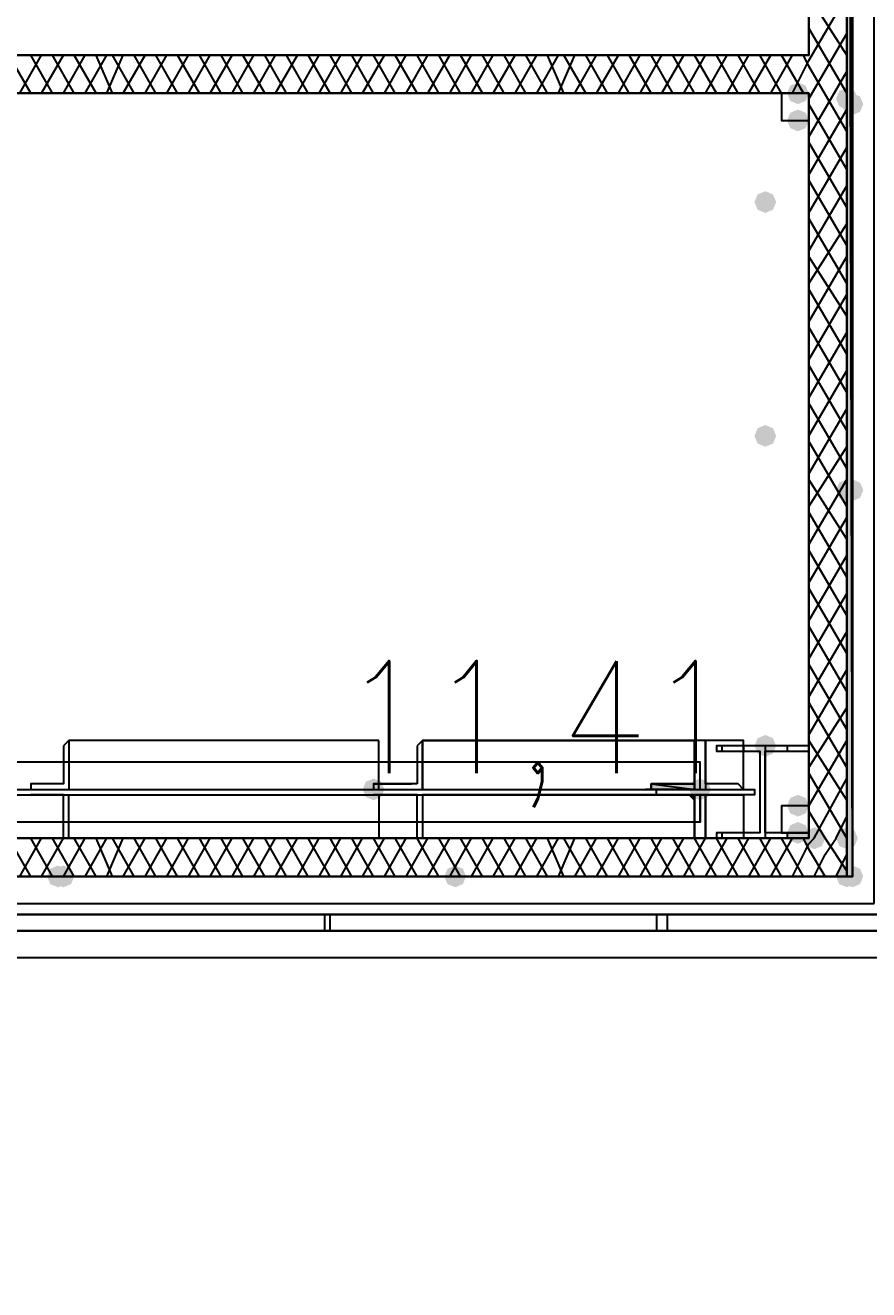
# Model space of a CAD drawing. Header units: millimetres. Extents: x 0 to 420, y 0 to 297.
# Drawn here: x 383.5 to 390.06, y 100.58 to 110.43 of the extents above; entities that cross this region are included whole.
import ezdxf

# ---------------------------------------------------------------- set-up
doc = ezdxf.new("R2010")
doc.units = ezdxf.units.MM
doc.layers.get('0').update_dxf_attribs({"linetype": 'CONTINUOUS'})
doc.styles.get("Standard").update_dxf_attribs({"font": 'STANDARD'})

msp = doc.modelspace()

# ---------------------------------------------------------------- hatches: boundary and pattern name
at = {"true_color": 0x000007}
h = msp.add_hatch(color=0, dxfattribs=at)
h.paths.add_polyline_path([(389.932333, 121.835333), (389.89, 121.835333), (389.932333, 103.801333)], flags=0)
h.paths.add_polyline_path([(389.89, 121.835333), (389.932333, 103.801333), (389.89, 103.801333)], flags=0)
for points in [[(389.593667, 109.897333), (389.568796, 109.837538), (389.509, 109.812667), (389.449204, 109.837538), (389.424333, 109.897333), (389.449204, 109.957129), (389.509, 109.982), (389.568796, 109.957129)], [(389.593667, 109.685667), (389.568796, 109.625871), (389.509, 109.601), (389.449204, 109.625871), (389.424333, 109.685667), (389.449204, 109.745462), (389.509, 109.770333), (389.568796, 109.745463)], [(389.339667, 109.050667), (389.314796, 108.990871), (389.255, 108.966), (389.195204, 108.990871), (389.170333, 109.050667), (389.195204, 109.110462), (389.255, 109.135333), (389.314796, 109.110463)], [(389.339667, 107.230333), (389.314796, 107.170538), (389.255, 107.145667), (389.195204, 107.170538), (389.170333, 107.230333), (389.195204, 107.290129), (389.255, 107.315), (389.314796, 107.290129)], [(389.339667, 104.817333), (389.314796, 104.757537), (389.255, 104.732667), (389.195204, 104.757537), (389.170333, 104.817333), (389.195204, 104.877129), (389.255, 104.902), (389.314796, 104.877129)], [(386.291667, 104.478667), (386.266796, 104.418871), (386.207, 104.394), (386.147204, 104.418871), (386.122333, 104.478667), (386.147204, 104.538462), (386.207, 104.563333), (386.266796, 104.538463)], [(388.831667, 104.478667), (388.806796, 104.418871), (388.747, 104.394), (388.687204, 104.418871), (388.662333, 104.478667), (388.687204, 104.538462), (388.747, 104.563333), (388.806796, 104.538463)], [(388.831667, 104.478667), (388.806796, 104.418871), (388.747, 104.394), (388.687204, 104.418871), (388.662333, 104.478667), (388.687204, 104.538462), (388.747, 104.563333), (388.806796, 104.538463)], [(389.593667, 104.351667), (389.568796, 104.291871), (389.509, 104.267), (389.449204, 104.291871), (389.424333, 104.351667), (389.449204, 104.411462), (389.509, 104.436333), (389.568796, 104.411463)], [(389.593667, 104.14), (389.568796, 104.080204), (389.509, 104.055333), (389.449204, 104.080204), (389.424333, 104.14), (389.449204, 104.199796), (389.509, 104.224667), (389.568796, 104.199796)], [(389.720667, 104.097667), (389.695796, 104.037871), (389.636, 104.013), (389.576204, 104.037871), (389.551333, 104.097667), (389.576204, 104.157462), (389.636, 104.182333), (389.695796, 104.157463)], [(389.974667, 104.097667), (389.949796, 104.037871), (389.89, 104.013), (389.830204, 104.037871), (389.805333, 104.097667), (389.830204, 104.157462), (389.89, 104.182333), (389.949796, 104.157463)], [(390.017, 103.801333), (389.992129, 103.741537), (389.932333, 103.716667), (389.872538, 103.741537), (389.847667, 103.801333), (389.872537, 103.861129), (389.932333, 103.886), (389.992129, 103.861129)], [(390.017, 103.801333), (389.992129, 103.741537), (389.932333, 103.716667), (389.872538, 103.741537), (389.847667, 103.801333), (389.872537, 103.861129), (389.932333, 103.886), (389.992129, 103.861129)], [(389.89, 103.801333), (389.932333, 103.801333)], [(389.89, 103.801333), (389.932333, 103.801333)]]:
    msp.add_hatch(color=0, dxfattribs=at).paths.add_polyline_path(points, flags=0)
at = {"true_color": 0x0000fe}
for points in [[(389.974667, 109.855), (389.949796, 109.795204), (389.89, 109.770333), (389.830204, 109.795204), (389.805333, 109.855), (389.830204, 109.914796), (389.89, 109.939667), (389.949796, 109.914796)], [(390.017, 109.812667), (389.992129, 109.752871), (389.932333, 109.728), (389.872538, 109.752871), (389.847667, 109.812667), (389.872537, 109.872462), (389.932333, 109.897333), (389.992129, 109.872463)], [(389.974667, 106.807), (389.949796, 106.747204), (389.89, 106.722333), (389.830204, 106.747204), (389.805333, 106.807), (389.830204, 106.866796), (389.89, 106.891667), (389.949796, 106.866796)], [(390.017, 106.807), (389.992129, 106.747204), (389.932333, 106.722333), (389.872538, 106.747204), (389.847667, 106.807), (389.872537, 106.866796), (389.932333, 106.891667), (389.992129, 106.866796)], [(383.836333, 103.801333), (383.811462, 103.741537), (383.751667, 103.716667), (383.691871, 103.741537), (383.667, 103.801333), (383.691871, 103.861129), (383.751667, 103.886), (383.811462, 103.861129)], [(383.878667, 103.801333), (383.853796, 103.741537), (383.794, 103.716667), (383.734204, 103.741537), (383.709333, 103.801333), (383.734204, 103.861129), (383.794, 103.886), (383.853796, 103.861129)], [(386.926667, 103.801333), (386.901796, 103.741537), (386.842, 103.716667), (386.782204, 103.741537), (386.757333, 103.801333), (386.782204, 103.861129), (386.842, 103.886), (386.901796, 103.861129)], [(386.926667, 103.801333), (386.901796, 103.741537), (386.842, 103.716667), (386.782204, 103.741537), (386.757333, 103.801333), (386.782204, 103.861129), (386.842, 103.886), (386.901796, 103.861129)], [(389.974667, 103.801333), (389.949796, 103.741537), (389.89, 103.716667), (389.830204, 103.741537), (389.805333, 103.801333), (389.830204, 103.861129), (389.89, 103.886), (389.949796, 103.861129)], [(389.974667, 103.801333), (389.949796, 103.741537), (389.89, 103.716667), (389.830204, 103.741537), (389.805333, 103.801333), (389.830204, 103.861129), (389.89, 103.886), (389.949796, 103.861129)], [(389.974667, 103.801333), (389.949796, 103.741537), (389.89, 103.716667), (389.830204, 103.741537), (389.805333, 103.801333), (389.830204, 103.861129), (389.89, 103.886), (389.949796, 103.861129)], [(389.974667, 103.801333), (389.949796, 103.741537), (389.89, 103.716667), (389.830204, 103.741537), (389.805333, 103.801333), (389.830204, 103.861129), (389.89, 103.886), (389.949796, 103.861129)], [(390.017, 103.801333), (389.992129, 103.741537), (389.932333, 103.716667), (389.872538, 103.741537), (389.847667, 103.801333), (389.872537, 103.861129), (389.932333, 103.886), (389.992129, 103.861129)], [(390.017, 103.801333), (389.992129, 103.741537), (389.932333, 103.716667), (389.872538, 103.741537), (389.847667, 103.801333), (389.872537, 103.861129), (389.932333, 103.886), (389.992129, 103.861129)], [(390.017, 103.801333), (389.992129, 103.741537), (389.932333, 103.716667), (389.872538, 103.741537), (389.847667, 103.801333), (389.872537, 103.861129), (389.932333, 103.886), (389.992129, 103.861129)], [(390.017, 103.801333), (389.992129, 103.741537), (389.932333, 103.716667), (389.872538, 103.741537), (389.847667, 103.801333), (389.872537, 103.861129), (389.932333, 103.886), (389.992129, 103.861129)]]:
    msp.add_hatch(color=0, dxfattribs=at).paths.add_polyline_path(points, flags=0)
at = {"true_color": 0x000062}
h = msp.add_hatch(color=0, dxfattribs=at)
h.paths.add_polyline_path([(388.704667, 104.859667), (388.704667, 104.817333)], flags=0)
h.paths.add_polyline_path([(388.704667, 104.817333), (388.704667, 104.859667)], flags=0)
h = msp.add_hatch(color=0, dxfattribs=at)
h.paths.add_polyline_path([(388.704667, 104.817333), (388.704667, 104.563333)], flags=0)
h.paths.add_polyline_path([(388.704667, 104.563333), (388.704667, 104.817333)], flags=0)
h = msp.add_hatch(color=0, dxfattribs=at)
h.paths.add_polyline_path([(388.704667, 104.563333), (388.704667, 104.521)], flags=0)
h.paths.add_polyline_path([(388.704667, 104.521), (388.704667, 104.563333)], flags=0)
h = msp.add_hatch(color=0, dxfattribs=at)
h.paths.add_polyline_path([(388.704667, 104.521), (388.366, 104.521), (388.704667, 104.478667)], flags=0)
h.paths.add_polyline_path([(388.366, 104.521), (388.704667, 104.478667), (388.366, 104.478667)], flags=0)
h.paths.add_polyline_path([(388.704667, 104.478667), (388.366, 104.478667)], flags=0)
h.paths.add_polyline_path([(388.366, 104.478667), (388.704667, 104.478667)], flags=0)
h.paths.add_polyline_path([(388.704667, 104.478667), (388.366, 104.478667)], flags=0)
h.paths.add_polyline_path([(388.704667, 104.478667), (388.366, 104.478667)], flags=0)
h.paths.add_polyline_path([(388.366, 104.478667), (388.704667, 104.478667), (388.323667, 104.478667)], flags=0)
h = msp.add_hatch(color=0, dxfattribs=at)
h.paths.add_polyline_path([(388.366, 104.478667), (388.704667, 104.478667)], flags=0)
h.paths.add_polyline_path([(388.704667, 104.478667), (388.323667, 104.478667)], flags=0)
h.paths.add_polyline_path([(388.704667, 104.478667), (388.323667, 104.478667)], flags=0)
h.paths.add_polyline_path([(388.323667, 104.478667), (388.704667, 104.478667)], flags=0)
h.paths.add_polyline_path([(388.704667, 104.478667), (388.323667, 104.478667)], flags=0)
h.paths.add_polyline_path([(388.704667, 104.478667), (388.323667, 104.478667)], flags=0)
h = msp.add_hatch(color=0, dxfattribs=at)
h.paths.add_polyline_path([(388.704667, 104.436333), (388.323667, 104.436333)], flags=0)
h.paths.add_polyline_path([(388.323667, 104.436333), (388.704667, 104.436333)], flags=0)
h.paths.add_polyline_path([(388.704667, 104.436333), (388.323667, 104.436333)], flags=0)
h.paths.add_polyline_path([(388.704667, 104.436333), (388.323667, 104.436333)], flags=0)
h.paths.add_polyline_path([(388.323667, 104.436333), (388.704667, 104.436333)], flags=0)
h.paths.add_polyline_path([(388.704667, 104.436333), (388.323667, 104.436333)], flags=0)
h.paths.add_polyline_path([(388.704667, 104.436333), (388.323667, 104.436333), (388.366, 104.436333)], flags=0)
for points in [[(388.366, 104.521), (388.408333, 104.521)], [(388.366, 104.436333), (388.408333, 104.436333)], [(388.704667, 104.521), (388.662333, 104.521)]]:
    msp.add_hatch(color=0, dxfattribs=at).paths.add_polyline_path(points, flags=0)
h = msp.add_hatch(color=0, dxfattribs=at)
h.paths.add_polyline_path([(388.366, 104.521), (388.408333, 104.521)], flags=0)
h.paths.add_polyline_path([(388.408333, 104.521), (388.366, 104.521)], flags=0)
h = msp.add_hatch(color=0, dxfattribs=at)
h.paths.add_polyline_path([(388.366, 104.436333), (388.704667, 104.436333)], flags=0)
h.paths.add_polyline_path([(388.704667, 104.436333), (388.366, 104.436333)], flags=0)
h.paths.add_polyline_path([(388.704667, 104.436333), (388.366, 104.436333)], flags=0)
h.paths.add_polyline_path([(388.366, 104.436333), (388.704667, 104.436333)], flags=0)
h.paths.add_polyline_path([(388.704667, 104.436333), (388.366, 104.436333)], flags=0)
h.paths.add_polyline_path([(388.704667, 104.436333), (388.366, 104.436333)], flags=0)
h = msp.add_hatch(color=0, dxfattribs=at)
h.paths.add_polyline_path([(388.366, 104.436333), (388.408333, 104.436333)], flags=0)
h.paths.add_polyline_path([(388.408333, 104.436333), (388.366, 104.436333)], flags=0)
h = msp.add_hatch(color=0, dxfattribs=at)
h.paths.add_polyline_path([(388.704667, 104.521), (388.662333, 104.521)], flags=0)
h.paths.add_polyline_path([(388.662333, 104.521), (388.704667, 104.521)], flags=0)
h.paths.add_polyline_path([(388.704667, 104.521), (388.662333, 104.521)], flags=0)
h.paths.add_polyline_path([(388.704667, 104.521), (388.662333, 104.521), (388.408333, 104.521)], flags=0)
h = msp.add_hatch(color=0, dxfattribs=at)
h.paths.add_polyline_path([(388.704667, 104.436333), (388.408333, 104.436333)], flags=0)
h.paths.add_polyline_path([(388.408333, 104.436333), (388.704667, 104.436333), (388.662333, 104.436333)], flags=0)
h = msp.add_hatch(color=0, dxfattribs=at)
h.paths.add_polyline_path([(388.662333, 104.436333), (388.704667, 104.436333)], flags=0)
h.paths.add_polyline_path([(388.704667, 104.436333), (388.662333, 104.436333)], flags=0)
h.paths.add_polyline_path([(388.704667, 104.436333), (388.662333, 104.436333)], flags=0)
h.paths.add_polyline_path([(388.662333, 104.436333), (388.704667, 104.436333)], flags=0)
h.paths.add_polyline_path([(388.704667, 104.436333), (388.662333, 104.436333)], flags=0)
h.paths.add_polyline_path([(388.704667, 104.436333), (388.662333, 104.436333)], flags=0)
h = msp.add_hatch(color=0, dxfattribs=at)
h.paths.add_polyline_path([(388.704667, 104.394), (388.662333, 104.436333)], flags=0)
h.paths.add_polyline_path([(388.704667, 104.394), (388.662333, 104.436333), (388.704667, 104.436333)], flags=0)
h = msp.add_hatch(color=0, dxfattribs=at)
h.paths.add_polyline_path([(388.704667, 104.394), (388.704667, 104.351667)], flags=0)
h.paths.add_polyline_path([(388.704667, 104.351667), (388.704667, 104.394)], flags=0)
h = msp.add_hatch(color=0, dxfattribs=at)
h.paths.add_polyline_path([(388.704667, 104.351667), (388.704667, 104.097667)], flags=0)
h.paths.add_polyline_path([(388.704667, 104.097667), (388.704667, 104.351667)], flags=0)
at = {"true_color": 0x000007}
h = msp.add_hatch(color=0, dxfattribs=at)
h.paths.add_polyline_path([(377.655667, 103.801333), (389.89, 103.801333)], flags=0)
h.paths.add_polyline_path([(389.89, 103.801333), (377.655667, 103.801333)], flags=0)

# ---------------------------------------------------------------- linework, layer by layer
at = {"color": 0, "true_color": 0x000007}
for points in [[(104.309333, 103.589667), (390.101667, 103.589667), (390.101667, 221.276333), (104.309333, 221.276333)], [(367.876667, 138.599333), (360.383667, 138.599333), (360.383667, 104.097667), (373.083667, 104.097667), (373.083667, 110.193667), (389.593667, 110.193667), (389.593667, 121.496667), (389.593667, 138.599333)], [(389.932333, 121.835333), (389.89, 121.835333), (389.932333, 103.801333)], [(389.89, 121.835333), (389.932333, 103.801333), (389.89, 103.801333)], [(389.382, 109.685667), (389.593667, 109.685667), (389.593667, 109.897333), (389.382, 109.897333), (389.382, 109.685667), (389.593667, 109.685667), (389.593667, 109.897333), (389.382, 109.897333)], [(386.249333, 104.859667), (383.836333, 104.859667), (383.836333, 104.478667), (386.249333, 104.478667)], [(389.593667, 104.817333), (388.874, 104.817333), (388.874, 104.775), (389.212667, 104.775), (389.212667, 104.14), (388.874, 104.14), (388.874, 104.097667), (389.593667, 104.097667), (389.593667, 104.14), (389.255, 104.14), (389.255, 104.775), (389.593667, 104.775)], [(389.593667, 104.817333), (388.874, 104.817333), (388.874, 104.775), (389.212667, 104.775), (389.212667, 104.14), (388.874, 104.14), (388.874, 104.097667), (389.593667, 104.097667), (389.593667, 104.14), (389.255, 104.14), (389.255, 104.775), (389.593667, 104.775)], [(386.249333, 104.097667), (383.836333, 104.097667), (383.836333, 104.436333), (386.249333, 104.436333)], [(388.408333, 104.478667), (389.170333, 104.478667), (389.170333, 104.436333), (388.408333, 104.436333)], [(389.085667, 104.436333), (389.043333, 104.436333), (388.831667, 104.436333), (388.789333, 104.436333)], [(389.593667, 104.351667), (389.382, 104.351667), (389.382, 104.14), (389.593667, 104.14), (389.593667, 104.351667), (389.382, 104.351667), (389.382, 104.14), (389.593667, 104.14)], [(377.655667, 103.801333), (389.89, 103.801333)], [(389.89, 103.801333), (377.655667, 103.801333)], [(389.89, 103.801333), (389.932333, 103.801333)], [(389.89, 103.801333), (389.932333, 103.801333)], [(377.994333, 103.505), (404.114, 103.505), (404.114, 103.378), (377.994333, 103.378), (377.994333, 103.505), (404.114, 103.505), (404.114, 103.378), (377.994333, 103.378), (377.994333, 103.505), (404.114, 103.505), (404.114, 103.378), (377.994333, 103.378), (377.994333, 103.505), (404.114, 103.505), (404.114, 103.378), (377.994333, 103.378), (377.994333, 103.505), (377.994333, 103.378), (404.114, 103.378), (404.114, 103.505)], [(385.826, 103.505), (385.826, 103.378), (385.868333, 103.378), (385.868333, 103.505)], [(388.408333, 103.505), (388.408333, 103.378), (388.493, 103.378), (388.493, 103.505)], [(377.994333, 103.251), (377.994333, 103.378), (404.114, 103.378), (404.114, 103.166333), (377.994333, 103.166333)]]:
    msp.add_lwpolyline(points, close=True, dxfattribs=at)
for points in [[(389.89, 104.097667), (389.89, 159.088667)], [(389.593667, 138.599333), (389.593667, 110.193667)], [(389.932333, 121.835333), (389.932333, 103.801333), (389.89, 121.835333), (389.89, 103.801333)], [(389.89, 121.835333), (389.89, 103.801333)], [(389.932333, 103.801333), (389.932333, 121.835333), (389.89, 121.835333)], [(389.89, 121.835333), (389.89, 103.801333)], [(389.932333, 103.801333), (389.932333, 121.835333), (389.89, 121.835333)], [(389.593667, 110.151333), (389.89, 110.659333)], [(389.89, 110.193667), (389.593667, 110.659333)], [(389.89, 109.897333), (389.593667, 110.405333)], [(389.593667, 109.855), (389.89, 110.363)], [(389.593667, 110.193667), (373.083667, 110.193667)], [(383.54, 109.897333), (383.370667, 110.193667)], [(383.455333, 109.897333), (383.624667, 110.193667)], [(383.709333, 109.897333), (383.54, 110.193667)], [(383.624667, 109.897333), (383.794, 110.193667)], [(383.878667, 109.897333), (383.709333, 110.193667)], [(383.794, 109.897333), (383.963333, 110.193667)], [(384.048, 109.897333), (383.878667, 110.193667)], [(383.963333, 109.897333), (384.132667, 110.193667)], [(384.175, 109.897333), (384.048, 110.193667)], [(384.132667, 109.897333), (384.259667, 110.193667)], [(384.344333, 109.897333), (384.175, 110.193667)], [(384.259667, 109.897333), (384.429, 110.193667)], [(384.513667, 109.897333), (384.344333, 110.193667)], [(384.429, 109.897333), (384.598333, 110.193667)], [(384.683, 109.897333), (384.513667, 110.193667)], [(384.598333, 109.897333), (384.767667, 110.193667)], [(384.852333, 109.897333), (384.683, 110.193667)], [(384.767667, 109.897333), (384.937, 110.193667)], [(385.021667, 109.897333), (384.852333, 110.193667)], [(384.937, 109.897333), (385.106333, 110.193667)], [(385.191, 109.897333), (385.021667, 110.193667)], [(385.106333, 109.897333), (385.275667, 110.193667)], [(385.360333, 109.897333), (385.191, 110.193667)], [(385.275667, 109.897333), (385.445, 110.193667)], [(385.529667, 109.897333), (385.360333, 110.193667)], [(385.445, 109.897333), (385.614333, 110.193667)], [(385.699, 109.897333), (385.529667, 110.193667)], [(385.614333, 109.897333), (385.783667, 110.193667)], [(385.868333, 109.897333), (385.699, 110.193667)], [(385.783667, 109.897333), (385.953, 110.193667)], [(386.037667, 109.897333), (385.868333, 110.193667)], [(385.953, 109.897333), (386.122333, 110.193667)], [(386.207, 109.897333), (386.037667, 110.193667)], [(386.122333, 109.897333), (386.291667, 110.193667)], [(386.376333, 109.897333), (386.207, 110.193667)], [(386.291667, 109.897333), (386.461, 110.193667)], [(386.545667, 109.897333), (386.376333, 110.193667)], [(386.461, 109.897333), (386.630333, 110.193667)], [(386.715, 109.897333), (386.545667, 110.193667)], [(386.630333, 109.897333), (386.799667, 110.193667)], [(386.884333, 109.897333), (386.715, 110.193667)], [(386.799667, 109.897333), (386.969, 110.193667)], [(387.053667, 109.897333), (386.884333, 110.193667)], [(386.969, 109.897333), (387.138333, 110.193667)], [(387.223, 109.897333), (387.053667, 110.193667)], [(387.138333, 109.897333), (387.307667, 110.193667)], [(387.392333, 109.897333), (387.223, 110.193667)], [(387.307667, 109.897333), (387.477, 110.193667)], [(387.561667, 109.897333), (387.392333, 110.193667)], [(387.477, 109.897333), (387.646333, 110.193667)], [(387.688667, 109.897333), (387.561667, 110.193667)], [(387.646333, 109.897333), (387.773333, 110.193667)], [(387.858, 109.897333), (387.688667, 110.193667)], [(387.773333, 109.897333), (387.942667, 110.193667)], [(388.027333, 109.897333), (387.858, 110.193667)], [(387.942667, 109.897333), (388.112, 110.193667)], [(388.196667, 109.897333), (388.027333, 110.193667)], [(388.112, 109.897333), (388.281333, 110.193667)], [(388.366, 109.897333), (388.196667, 110.193667)], [(388.281333, 109.897333), (388.450667, 110.193667)], [(388.535333, 109.897333), (388.366, 110.193667)], [(388.450667, 109.897333), (388.62, 110.193667)], [(388.704667, 109.897333), (388.535333, 110.193667)], [(388.62, 109.897333), (388.789333, 110.193667)], [(388.874, 109.897333), (388.704667, 110.193667)], [(388.789333, 109.897333), (388.958667, 110.193667)], [(389.043333, 109.897333), (388.874, 110.193667)], [(388.958667, 109.897333), (389.128, 110.193667)], [(389.212667, 109.897333), (389.043333, 110.193667)], [(389.128, 109.897333), (389.297333, 110.193667)], [(389.382, 109.897333), (389.212667, 110.193667)], [(389.297333, 109.897333), (389.466667, 110.193667)], [(389.551333, 109.897333), (389.382, 110.193667)], [(389.466667, 109.897333), (389.593667, 110.151333)], [(389.593667, 110.109), (389.551333, 110.193667)], [(389.89, 109.601), (389.593667, 110.109)], [(389.593667, 109.558667), (389.89, 110.066667)], [(373.083667, 109.897333), (389.593667, 109.897333)], [(389.593667, 109.897333), (389.593667, 104.097667)], [(389.89, 109.304667), (389.593667, 109.812667)], [(389.593667, 109.262333), (389.89, 109.770333)], [(389.89, 109.008333), (389.593667, 109.516333)], [(389.593667, 108.966), (389.89, 109.474)], [(389.89, 108.712), (389.593667, 109.22)], [(389.593667, 108.669667), (389.89, 109.177667)], [(389.89, 108.415667), (389.593667, 108.923667)], [(389.593667, 108.415667), (389.89, 108.881333)], [(389.593667, 108.119333), (389.89, 108.627333)], [(389.89, 108.161667), (389.593667, 108.627333)], [(389.89, 107.865333), (389.593667, 108.373333)], [(389.593667, 107.823), (389.89, 108.331)], [(389.89, 107.569), (389.593667, 108.077)], [(389.593667, 107.526667), (389.89, 108.034667)], [(389.89, 107.272667), (389.593667, 107.780667)], [(389.593667, 107.230333), (389.89, 107.738333)], [(389.89, 106.976333), (389.593667, 107.484333)], [(389.593667, 106.934), (389.89, 107.442)], [(389.89, 106.68), (389.593667, 107.188)], [(389.593667, 106.68), (389.89, 107.145667)], [(389.593667, 106.383667), (389.89, 106.891667)], [(389.89, 106.426), (389.593667, 106.891667)], [(389.89, 106.129667), (389.593667, 106.637667)], [(389.593667, 106.087333), (389.89, 106.595333)], [(389.89, 105.833333), (389.593667, 106.341333)], [(389.593667, 105.791), (389.89, 106.299)], [(389.89, 105.537), (389.593667, 106.045)], [(389.593667, 105.494667), (389.89, 106.002667)], [(389.89, 105.240667), (389.593667, 105.748667)], [(389.593667, 105.198333), (389.89, 105.706333)], [(389.89, 104.944333), (389.593667, 105.452333)], [(389.593667, 104.902), (389.89, 105.41)], [(389.89, 104.648), (389.593667, 105.156)], [(389.593667, 104.648), (389.89, 105.113667)], [(383.836333, 104.859667), (383.794, 104.817333)], [(386.588, 104.859667), (386.545667, 104.817333)], [(388.789333, 104.859667), (386.588, 104.859667), (386.588, 104.478667), (388.789333, 104.478667), (389.085667, 104.478667), (389.043333, 104.521), (388.831667, 104.521), (388.789333, 104.521), (388.789333, 104.817333), (388.789333, 104.859667), (388.789333, 104.478667)], [(386.588, 104.478667), (386.588, 104.859667), (388.704667, 104.859667)], [(388.704667, 104.478667), (389.085667, 104.478667), (389.085667, 104.859667), (388.704667, 104.859667)], [(389.593667, 104.351667), (389.89, 104.859667)], [(389.89, 104.394), (389.593667, 104.859667)], [(383.794, 104.817333), (383.794, 104.521), (383.54, 104.521), (383.54, 104.478667)], [(386.545667, 104.817333), (386.545667, 104.521)], [(388.916333, 104.817333), (388.916333, 104.775)], [(388.916333, 104.817333), (388.916333, 104.775)], [(389.085667, 104.817333), (389.085667, 104.775)], [(389.085667, 104.817333), (389.085667, 104.775)], [(389.255, 104.817333), (389.255, 104.097667)], [(389.255, 104.817333), (389.255, 104.097667)], [(389.424333, 104.817333), (389.424333, 104.775)], [(389.424333, 104.817333), (389.424333, 104.775)], [(389.593667, 104.817333), (389.593667, 104.775)], [(389.593667, 104.817333), (389.593667, 104.775)], [(388.747, 104.521), (388.747, 104.690333), (378.121333, 104.690333), (378.121333, 104.521), (378.121333, 104.478667), (378.121333, 104.521), (378.121333, 104.690333)], [(389.89, 104.097667), (389.593667, 104.605667)], [(389.636, 104.097667), (389.89, 104.563333)], [(378.121333, 104.478667), (388.747, 104.478667), (388.747, 104.521)], [(378.121333, 104.478667), (388.747, 104.478667)], [(388.747, 104.224667), (388.747, 104.436333), (388.747, 104.394), (388.747, 104.224667), (378.121333, 104.224667), (378.121333, 104.436333), (388.747, 104.436333)], [(383.54, 104.478667), (383.836333, 104.478667)], [(383.54, 104.436333), (383.836333, 104.436333)], [(383.794, 104.097667), (383.794, 104.394), (383.794, 104.436333), (383.54, 104.436333)], [(386.08, 104.436333), (388.958667, 104.436333)], [(386.545667, 104.521), (386.503333, 104.521), (386.207, 104.521), (386.207, 104.478667), (386.588, 104.478667)], [(386.207, 104.521), (386.503333, 104.521)], [(386.545667, 104.436333), (386.503333, 104.436333), (386.207, 104.436333), (386.588, 104.436333)], [(386.207, 104.436333), (386.503333, 104.436333)], [(386.545667, 104.097667), (386.545667, 104.394), (386.545667, 104.436333)], [(386.588, 104.478667), (388.704667, 104.478667)], [(388.789333, 104.436333), (388.789333, 104.097667), (388.789333, 104.394), (388.789333, 104.436333), (386.588, 104.436333), (386.588, 104.097667), (388.789333, 104.097667)], [(386.588, 104.436333), (388.704667, 104.436333)], [(386.588, 104.436333), (386.588, 104.097667), (388.704667, 104.097667)], [(388.366, 104.521), (388.662333, 104.521)], [(388.366, 104.436333), (388.662333, 104.436333)], [(388.704667, 104.436333), (389.085667, 104.436333), (389.085667, 104.097667), (388.704667, 104.097667)], [(389.720667, 104.097667), (389.593667, 104.309333)], [(389.805333, 104.097667), (389.89, 104.267)], [(388.916333, 104.14), (388.916333, 104.097667)], [(388.916333, 104.14), (388.916333, 104.097667)], [(389.085667, 104.14), (389.085667, 104.097667)], [(389.085667, 104.14), (389.085667, 104.097667)], [(389.424333, 104.14), (389.424333, 104.097667)], [(389.424333, 104.14), (389.424333, 104.097667)], [(389.593667, 104.14), (389.593667, 104.097667)], [(389.593667, 104.14), (389.593667, 104.097667)], [(389.593667, 104.097667), (377.063, 104.097667)], [(383.54, 103.801333), (383.370667, 104.097667)], [(383.455333, 103.801333), (383.624667, 104.097667)], [(383.709333, 103.801333), (383.54, 104.097667)], [(383.624667, 103.801333), (383.794, 104.097667)], [(383.878667, 103.801333), (383.709333, 104.097667)], [(383.794, 103.801333), (383.963333, 104.097667)], [(383.836333, 104.097667), (383.794, 104.097667)], [(384.048, 103.801333), (383.878667, 104.097667)], [(383.963333, 103.801333), (384.132667, 104.097667)], [(384.175, 103.801333), (384.048, 104.097667)], [(384.132667, 103.801333), (384.259667, 104.097667)], [(384.344333, 103.801333), (384.175, 104.097667)], [(384.259667, 103.801333), (384.429, 104.097667)], [(384.513667, 103.801333), (384.344333, 104.097667)], [(384.429, 103.801333), (384.598333, 104.097667)], [(384.683, 103.801333), (384.513667, 104.097667)], [(384.598333, 103.801333), (384.767667, 104.097667)], [(384.852333, 103.801333), (384.683, 104.097667)], [(384.767667, 103.801333), (384.937, 104.097667)], [(385.021667, 103.801333), (384.852333, 104.097667)], [(384.937, 103.801333), (385.106333, 104.097667)], [(385.191, 103.801333), (385.021667, 104.097667)], [(385.106333, 103.801333), (385.275667, 104.097667)], [(385.360333, 103.801333), (385.191, 104.097667)], [(385.275667, 103.801333), (385.445, 104.097667)], [(385.529667, 103.801333), (385.360333, 104.097667)], [(385.445, 103.801333), (385.614333, 104.097667)], [(385.699, 103.801333), (385.529667, 104.097667)], [(385.614333, 103.801333), (385.783667, 104.097667)], [(385.868333, 103.801333), (385.699, 104.097667)], [(385.783667, 103.801333), (385.953, 104.097667)], [(386.037667, 103.801333), (385.868333, 104.097667)], [(385.953, 103.801333), (386.122333, 104.097667)], [(386.207, 103.801333), (386.037667, 104.097667)], [(386.122333, 103.801333), (386.291667, 104.097667)], [(386.376333, 103.801333), (386.207, 104.097667)], [(386.291667, 103.801333), (386.461, 104.097667)], [(386.545667, 103.801333), (386.376333, 104.097667)], [(386.461, 103.801333), (386.630333, 104.097667)], [(386.715, 103.801333), (386.545667, 104.097667)], [(386.588, 104.097667), (386.545667, 104.097667)], [(386.630333, 103.801333), (386.799667, 104.097667)], [(386.884333, 103.801333), (386.715, 104.097667)], [(386.799667, 103.801333), (386.969, 104.097667)], [(387.053667, 103.801333), (386.884333, 104.097667)], [(386.969, 103.801333), (387.138333, 104.097667)], [(387.223, 103.801333), (387.053667, 104.097667)], [(387.138333, 103.801333), (387.307667, 104.097667)], [(387.392333, 103.801333), (387.223, 104.097667)], [(387.307667, 103.801333), (387.477, 104.097667)], [(387.561667, 103.801333), (387.392333, 104.097667)], [(387.477, 103.801333), (387.646333, 104.097667)], [(387.688667, 103.801333), (387.561667, 104.097667)], [(387.646333, 103.801333), (387.773333, 104.097667)], [(387.858, 103.801333), (387.688667, 104.097667)], [(387.773333, 103.801333), (387.942667, 104.097667)], [(388.027333, 103.801333), (387.858, 104.097667)], [(387.942667, 103.801333), (388.112, 104.097667)], [(388.196667, 103.801333), (388.027333, 104.097667)], [(388.112, 103.801333), (388.281333, 104.097667)], [(388.366, 103.801333), (388.196667, 104.097667)], [(388.281333, 103.801333), (388.450667, 104.097667)], [(388.535333, 103.801333), (388.366, 104.097667)], [(388.450667, 103.801333), (388.62, 104.097667)], [(388.704667, 103.801333), (388.535333, 104.097667)], [(388.62, 103.801333), (388.789333, 104.097667)], [(388.874, 103.801333), (388.704667, 104.097667)], [(388.789333, 103.801333), (388.958667, 104.097667)], [(389.043333, 103.801333), (388.874, 104.097667)], [(388.958667, 103.801333), (389.128, 104.097667)], [(389.212667, 103.801333), (389.043333, 104.097667)], [(389.128, 103.801333), (389.297333, 104.097667)], [(389.382, 103.801333), (389.212667, 104.097667)], [(389.297333, 103.801333), (389.466667, 104.097667)], [(389.551333, 103.801333), (389.382, 104.097667)], [(389.466667, 103.801333), (389.593667, 104.055333)], [(389.593667, 104.013), (389.551333, 104.097667)], [(389.593667, 104.055333), (389.636, 104.097667)], [(389.720667, 103.970667), (389.805333, 104.097667)], [(389.89, 103.843667), (389.720667, 104.097667)], [(389.89, 103.801333), (389.89, 104.097667)], [(389.720667, 103.801333), (389.593667, 104.013)], [(389.636, 103.801333), (389.720667, 103.970667)], [(389.847667, 103.886), (389.89, 103.970667)], [(389.805333, 103.801333), (389.847667, 103.886)], [(389.89, 103.801333), (389.89, 103.843667)], [(377.063, 103.801333), (389.89, 103.801333)], [(389.89, 103.801333), (377.655667, 103.801333), (389.89, 103.801333), (377.655667, 103.801333)], [(389.89, 103.801333), (377.655667, 103.801333), (389.932333, 103.801333)], [(389.89, 103.801333), (377.655667, 103.801333), (389.932333, 103.801333)], [(389.89, 103.801333), (389.932333, 103.801333)], [(404.114, 94.953667), (377.994333, 94.953667), (377.994333, 103.378), (404.114, 103.378)], [(386.715, 103.378), (386.842, 103.378), (386.926667, 103.378)]]:
    msp.add_lwpolyline(points, dxfattribs=at)
at = {"color": 0, "true_color": 0x000008}
msp.add_lwpolyline([(373.083667, 109.897333), (373.083667, 104.097667), (389.593667, 104.097667), (389.593667, 109.897333)], close=True, dxfattribs=at)
at = {"color": 0, "true_color": 0x000062}
for points in [[(388.704667, 104.859667), (388.704667, 104.478667), (388.323667, 104.478667)], [(388.704667, 104.859667), (388.704667, 104.817333), (388.704667, 104.563333), (388.704667, 104.521), (388.662333, 104.521), (388.408333, 104.521), (388.366, 104.521), (388.366, 104.478667), (388.323667, 104.478667)], [(388.704667, 104.097667), (388.704667, 104.436333), (388.323667, 104.436333)], [(388.704667, 104.097667), (388.704667, 104.351667), (388.704667, 104.394), (388.662333, 104.436333), (388.408333, 104.436333), (388.366, 104.436333), (388.323667, 104.436333)]]:
    msp.add_lwpolyline(points, dxfattribs=at)
for points in [[(388.704667, 104.859667), (388.704667, 104.817333)], [(388.704667, 104.817333), (388.704667, 104.859667)], [(388.704667, 104.817333), (388.704667, 104.563333)], [(388.704667, 104.563333), (388.704667, 104.817333)], [(388.704667, 104.563333), (388.704667, 104.521)], [(388.704667, 104.521), (388.704667, 104.563333)], [(388.366, 104.478667), (388.704667, 104.478667), (388.323667, 104.478667)], [(388.704667, 104.478667), (388.323667, 104.478667)], [(388.704667, 104.478667), (388.323667, 104.478667)], [(388.323667, 104.478667), (388.704667, 104.478667)], [(388.704667, 104.478667), (388.323667, 104.478667)], [(388.704667, 104.478667), (388.323667, 104.478667)], [(388.704667, 104.436333), (388.323667, 104.436333)], [(388.323667, 104.436333), (388.704667, 104.436333)], [(388.704667, 104.436333), (388.323667, 104.436333)], [(388.704667, 104.436333), (388.323667, 104.436333)], [(388.323667, 104.436333), (388.704667, 104.436333)], [(388.704667, 104.436333), (388.323667, 104.436333)], [(388.704667, 104.436333), (388.323667, 104.436333), (388.366, 104.436333)], [(388.366, 104.521), (388.408333, 104.521)], [(388.366, 104.521), (388.408333, 104.521)], [(388.408333, 104.521), (388.366, 104.521)], [(388.704667, 104.521), (388.366, 104.521), (388.704667, 104.478667)], [(388.366, 104.521), (388.704667, 104.478667), (388.366, 104.478667)], [(388.704667, 104.478667), (388.366, 104.478667)], [(388.366, 104.478667), (388.704667, 104.478667)], [(388.704667, 104.478667), (388.366, 104.478667)], [(388.704667, 104.478667), (388.366, 104.478667)], [(388.366, 104.478667), (388.704667, 104.478667)], [(388.366, 104.436333), (388.704667, 104.436333)], [(388.704667, 104.436333), (388.366, 104.436333)], [(388.704667, 104.436333), (388.366, 104.436333)], [(388.366, 104.436333), (388.704667, 104.436333)], [(388.704667, 104.436333), (388.366, 104.436333)], [(388.704667, 104.436333), (388.366, 104.436333)], [(388.366, 104.436333), (388.408333, 104.436333)], [(388.366, 104.436333), (388.408333, 104.436333)], [(388.408333, 104.436333), (388.366, 104.436333)], [(388.704667, 104.521), (388.662333, 104.521), (388.408333, 104.521)], [(388.704667, 104.436333), (388.408333, 104.436333)], [(388.408333, 104.436333), (388.704667, 104.436333), (388.662333, 104.436333)], [(388.704667, 104.521), (388.662333, 104.521)], [(388.662333, 104.521), (388.704667, 104.521)], [(388.704667, 104.521), (388.662333, 104.521)], [(388.704667, 104.521), (388.662333, 104.521)], [(388.662333, 104.521), (388.704667, 104.521)], [(388.704667, 104.521), (388.662333, 104.521)], [(388.662333, 104.521), (388.704667, 104.521)], [(388.704667, 104.521), (388.662333, 104.521)], [(388.662333, 104.436333), (388.704667, 104.436333)], [(388.704667, 104.436333), (388.662333, 104.436333)], [(388.704667, 104.436333), (388.662333, 104.436333)], [(388.662333, 104.436333), (388.704667, 104.436333)], [(388.704667, 104.436333), (388.662333, 104.436333)], [(388.704667, 104.436333), (388.662333, 104.436333)], [(388.704667, 104.394), (388.662333, 104.436333)], [(388.704667, 104.394), (388.662333, 104.436333), (388.704667, 104.436333)], [(388.704667, 104.394), (388.704667, 104.351667)], [(388.704667, 104.351667), (388.704667, 104.394)], [(388.704667, 104.351667), (388.704667, 104.097667)], [(388.704667, 104.097667), (388.704667, 104.351667)]]:
    msp.add_lwpolyline(points, close=True, dxfattribs=at)

# ---------------------------------------------------------------- texts
at = {"color": 0, "true_color": 0x000007, "insert": (385.953014, 105.477706), "char_height": 0.872032, "width": 2.27697253, "attachment_point": 1}
msp.add_mtext('11,41', dxfattribs=at)

doc.saveas('drawing.dxf')
